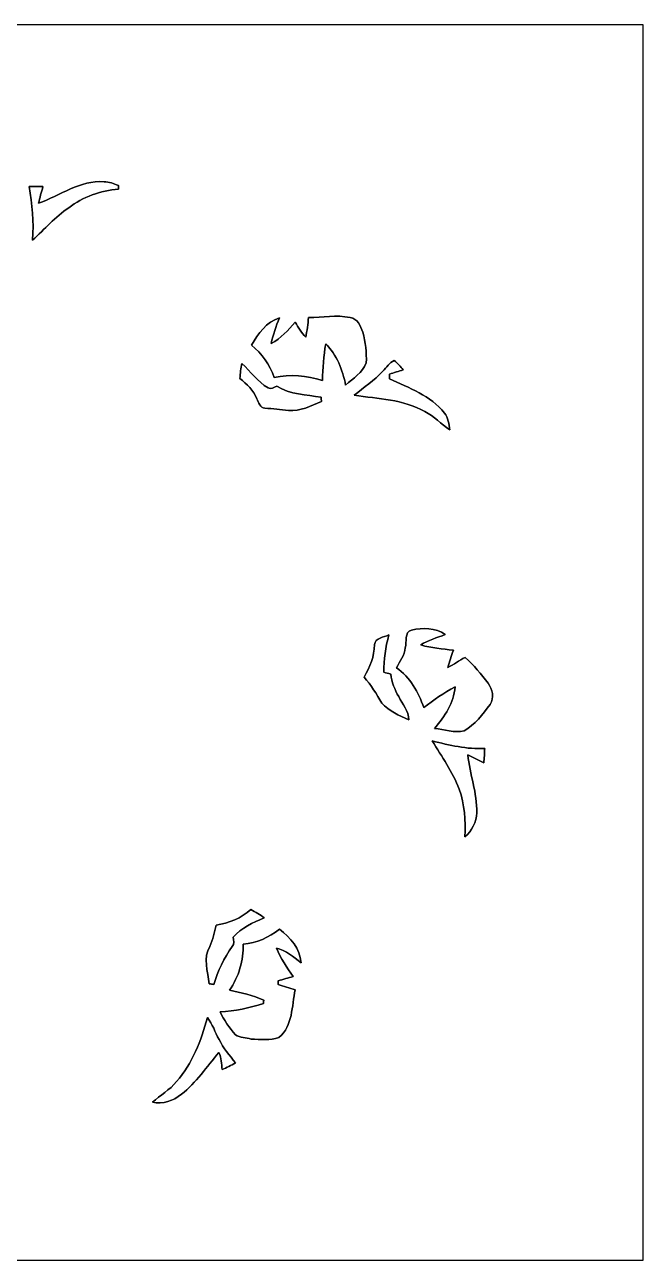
# Model space of a CAD drawing. Header units: centimetres. Extents: x -16.8 to 16.8, y -16.7 to 16.7.
# Drawn here: x 0.1 to 16.77, y -16.67 to 16.67 of the extents above; entities that cross this region are included whole.
import ezdxf

# ---------------------------------------------------------------- set-up
doc = ezdxf.new("R2010")
doc.units = ezdxf.units.CM
doc.header["$MEASUREMENT"] = 0
doc.layers.add('Layer 1', color=7, linetype='Continuous')

msp = doc.modelspace()

# ---------------------------------------------------------------- linework, layer by layer
at = {"layer": 'Layer 1', "color": 7}
for points, knots in [([(-16.77458, 16.66875), (-16.77458, 16.66875), (16.77458, 16.66875), (16.77458, 16.66875), (16.77458, 16.66875), (16.77458, 16.66875), (16.77458, -16.66875), (16.77458, -16.66875), (16.77458, -16.66875), (16.77458, -16.66875), (-16.77458, -16.66875), (-16.77458, -16.66875), (-16.77458, -16.66875), (-16.77458, -16.66875), (-16.77458, 16.66875), (-16.77458, 16.66875), (-16.77458, 16.66875), (-16.77458, 16.66875), (-16.77458, 16.66875), (-16.77458, 16.66875)], [0, 0, 0, 0, 0.16666667, 0.16666667, 0.16666667, 0.16666667, 0.33333333, 0.33333333, 0.33333333, 0.33333333, 0.5, 0.5, 0.5, 0.5, 0.66666667, 0.66666667, 0.66666667, 0.66666667, 1, 1, 1, 1]), ([(0.47413, 11.84981), (1.05481, 12.06182), (1.59314, 12.47352), (2.24049, 12.43365), (2.24049, 12.43365), (2.37561, 12.43154), (2.50155, 12.3758), (2.62678, 12.33064), (2.62678, 12.33064), (2.62678, 12.30559), (2.62643, 12.25515), (2.62643, 12.2301), (2.62643, 12.2301), (2.14489, 12.19271), (1.67076, 12.02796), (1.28693, 11.73233), (1.28693, 11.73233), (0.9211, 11.48927), (0.64311, 11.14566), (0.31538, 10.85885), (0.31538, 10.85885), (0.34537, 11.34392), (0.30798, 11.82582), (0.22296, 12.30383), (0.22296, 12.30383), (0.34502, 12.30736), (0.46919, 12.30665), (0.59161, 12.30066), (0.59161, 12.30066), (0.5528, 12.15002), (0.50659, 12.00185), (0.47413, 11.84981)], [0, 0, 0, 0, 0.11111111, 0.11111111, 0.11111111, 0.11111111, 0.22222222, 0.22222222, 0.22222222, 0.22222222, 0.33333333, 0.33333333, 0.33333333, 0.33333333, 0.44444444, 0.44444444, 0.44444444, 0.44444444, 0.55555556, 0.55555556, 0.55555556, 0.55555556, 0.66666667, 0.66666667, 0.66666667, 0.66666667, 0.77777778, 0.77777778, 0.77777778, 0.77777778, 1, 1, 1, 1]), ([(7.75441, 8.77041), (8.12624, 8.76406), (8.50582, 8.85225), (8.87271, 8.76512), (8.87271, 8.76512), (9.07732, 8.74712), (9.15317, 8.53616), (9.21738, 8.37389), (9.21738, 8.37389), (9.28229, 8.10331), (9.32109, 7.82285), (9.30875, 7.54415), (9.30875, 7.54415), (9.20609, 7.28451), (8.95279, 7.12294), (8.75101, 6.94478), (8.75101, 6.94478), (8.67234, 7.35259), (8.51535, 7.76076), (8.21408, 8.05709), (8.21408, 8.05709), (8.16081, 7.73077), (8.13823, 7.40093), (8.12412, 7.07072), (8.12412, 7.07072), (7.70608, 7.20654), (7.25699, 7.24535), (6.82625, 7.14728), (6.82625, 7.14728), (6.71089, 7.493), (6.49323, 7.79321), (6.21418, 8.02605), (6.21418, 8.02605), (6.39657, 8.32485), (6.60964, 8.65434), (6.96666, 8.75771), (6.96666, 8.75771), (6.87423, 8.53405), (6.79556, 8.30474), (6.74723, 8.06732), (6.74723, 8.06732), (7.00123, 8.20984), (7.2069, 8.41975), (7.39281, 8.64094), (7.39281, 8.64094), (7.4803, 8.50018), (7.56109, 8.35201), (7.68032, 8.23419), (7.68032, 8.23419), (7.7089, 8.41269), (7.73359, 8.5912), (7.75441, 8.77041)], [0, 0, 0, 0, 0.07142857, 0.07142857, 0.07142857, 0.07142857, 0.14285714, 0.14285714, 0.14285714, 0.14285714, 0.21428571, 0.21428571, 0.21428571, 0.21428571, 0.28571429, 0.28571429, 0.28571429, 0.28571429, 0.35714286, 0.35714286, 0.35714286, 0.35714286, 0.42857143, 0.42857143, 0.42857143, 0.42857143, 0.5, 0.5, 0.5, 0.5, 0.57142857, 0.57142857, 0.57142857, 0.57142857, 0.64285714, 0.64285714, 0.64285714, 0.64285714, 0.71428571, 0.71428571, 0.71428571, 0.71428571, 0.78571429, 0.78571429, 0.78571429, 0.78571429, 0.85714286, 0.85714286, 0.85714286, 0.85714286, 1, 1, 1, 1]), ([(5.95312, 7.53075), (6.19196, 7.31449), (6.37611, 7.03615), (6.65974, 6.87141), (6.65974, 6.87141), (6.7377, 6.81955), (6.82131, 6.89539), (6.89681, 6.91656), (6.89681, 6.91656), (7.25664, 6.69184), (7.68738, 6.68373), (8.09378, 6.61952), (8.09378, 6.61952), (8.09519, 6.58989), (8.09837, 6.53027), (8.09978, 6.50064), (8.09978, 6.50064), (7.81332, 6.39621), (7.52898, 6.21912), (7.21254, 6.26357), (7.21254, 6.26357), (7.00017, 6.29003), (6.78744, 6.30696), (6.57472, 6.32037), (6.57472, 6.32037), (6.44066, 6.32107), (6.41597, 6.48617), (6.35811, 6.57472), (6.35811, 6.57472), (6.27486, 6.80826), (6.08224, 6.96736), (5.90303, 7.12576), (5.90303, 7.12576), (5.91044, 7.26193), (5.92631, 7.39704), (5.95312, 7.53075)], [0, 0, 0, 0, 0.1, 0.1, 0.1, 0.1, 0.2, 0.2, 0.2, 0.2, 0.3, 0.3, 0.3, 0.3, 0.4, 0.4, 0.4, 0.4, 0.5, 0.5, 0.5, 0.5, 0.6, 0.6, 0.6, 0.6, 0.7, 0.7, 0.7, 0.7, 0.8, 0.8, 0.8, 0.8, 1, 1, 1, 1]), ([(9.75289, 7.32014), (9.85273, 7.41856), (9.93069, 7.54874), (10.06087, 7.61189), (10.06087, 7.61189), (10.14836, 7.53357), (10.22879, 7.44643), (10.3064, 7.35718), (10.3064, 7.35718), (10.18258, 7.31626), (10.05769, 7.28098), (9.93352, 7.24359), (9.93352, 7.24359), (9.93246, 7.19914), (9.9314, 7.15469), (9.93105, 7.11024), (9.93105, 7.11024), (10.45916, 6.87141), (11.03947, 6.65762), (11.41377, 6.1916), (11.41377, 6.1916), (11.52102, 6.06601), (11.53619, 5.89315), (11.55665, 5.73687), (11.55665, 5.73687), (11.32417, 5.89068), (11.14072, 6.11046), (10.88496, 6.23111), (10.88496, 6.23111), (10.3057, 6.55884), (9.62836, 6.58036), (8.9849, 6.66891), (8.9849, 6.66891), (9.2396, 6.88728), (9.52923, 7.06649), (9.75289, 7.32014)], [0, 0, 0, 0, 0.1, 0.1, 0.1, 0.1, 0.2, 0.2, 0.2, 0.2, 0.3, 0.3, 0.3, 0.3, 0.4, 0.4, 0.4, 0.4, 0.5, 0.5, 0.5, 0.5, 0.6, 0.6, 0.6, 0.6, 0.7, 0.7, 0.7, 0.7, 0.8, 0.8, 0.8, 0.8, 1, 1, 1, 1]), ([(10.53147, 0.33443), (10.82922, 0.40499), (11.17882, 0.40428), (11.43529, 0.21414), (11.43529, 0.21414), (11.21304, 0.12947), (10.97915, 0.06421), (10.77807, -0.06562), (10.77807, -0.06562), (11.06382, -0.15099), (11.36121, -0.17286), (11.65578, -0.2092), (11.65578, -0.2092), (11.60357, -0.3623), (11.55241, -0.51611), (11.51043, -0.67239), (11.51043, -0.67239), (11.67236, -0.59549), (11.80924, -0.47343), (11.97504, -0.40499), (11.97504, -0.40499), (12.20576, -0.61031), (12.40331, -0.85372), (12.58993, -1.09996), (12.58993, -1.09996), (12.71305, -1.25765), (12.76103, -1.49895), (12.64391, -1.67252), (12.64391, -1.67252), (12.44812, -1.93957), (12.23363, -2.21474), (11.94541, -2.38619), (11.94541, -2.38619), (11.68329, -2.44616), (11.4106, -2.34456), (11.14884, -2.31704), (11.14884, -2.31704), (11.42047, -1.99602), (11.66954, -1.63336), (11.70129, -1.20015), (11.70129, -1.20015), (11.39896, -1.35255), (11.12837, -1.55681), (10.85709, -1.75683), (10.85709, -1.75683), (10.71174, -1.3395), (10.49196, -0.93627), (10.11943, -0.6798), (10.11943, -0.6798), (10.21856, -0.51153), (10.33921, -0.34325), (10.35932, -0.14288), (10.35932, -0.14288), (10.40977, 0.00811), (10.31946, 0.28646), (10.53147, 0.33443)], [0, 0, 0, 0, 0.06666667, 0.06666667, 0.06666667, 0.06666667, 0.13333333, 0.13333333, 0.13333333, 0.13333333, 0.2, 0.2, 0.2, 0.2, 0.26666667, 0.26666667, 0.26666667, 0.26666667, 0.33333333, 0.33333333, 0.33333333, 0.33333333, 0.4, 0.4, 0.4, 0.4, 0.46666667, 0.46666667, 0.46666667, 0.46666667, 0.53333333, 0.53333333, 0.53333333, 0.53333333, 0.6, 0.6, 0.6, 0.6, 0.66666667, 0.66666667, 0.66666667, 0.66666667, 0.73333333, 0.73333333, 0.73333333, 0.73333333, 0.8, 0.8, 0.8, 0.8, 0.86666667, 0.86666667, 0.86666667, 0.86666667, 1, 1, 1, 1]), ([(9.52712, -0.05821), (9.54899, 0.12488), (9.78253, 0.13688), (9.9187, 0.20426), (9.9187, 0.20426), (9.82345, -0.12312), (9.78217, -0.46214), (9.77865, -0.80328), (9.77865, -0.80328), (9.84109, -0.82021), (9.90424, -0.83608), (9.96738, -0.85055), (9.96738, -0.85055), (9.99314, -1.06786), (10.07463, -1.27212), (10.18222, -1.46121), (10.18222, -1.46121), (10.281, -1.66546), (10.46127, -1.84785), (10.4521, -2.0895), (10.4521, -2.0895), (10.19528, -1.96885), (9.92434, -1.84468), (9.72467, -1.63936), (9.72467, -1.63936), (9.59273, -1.38677), (9.43292, -1.15182), (9.2516, -0.93204), (9.2516, -0.93204), (9.40894, -0.66428), (9.52782, -0.37571), (9.52712, -0.05821)], [0, 0, 0, 0, 0.11111111, 0.11111111, 0.11111111, 0.11111111, 0.22222222, 0.22222222, 0.22222222, 0.22222222, 0.33333333, 0.33333333, 0.33333333, 0.33333333, 0.44444444, 0.44444444, 0.44444444, 0.44444444, 0.55555556, 0.55555556, 0.55555556, 0.55555556, 0.66666667, 0.66666667, 0.66666667, 0.66666667, 0.77777778, 0.77777778, 0.77777778, 0.77777778, 1, 1, 1, 1]), ([(11.08816, -2.65642), (11.54994, -2.77248), (12.01949, -2.88325), (12.49962, -2.86068), (12.49962, -2.86068), (12.49433, -2.98979), (12.49045, -3.12138), (12.47493, -3.25049), (12.47493, -3.25049), (12.32747, -3.18206), (12.18918, -3.09633), (12.04277, -3.02754), (12.04277, -3.02754), (12.09781, -3.55353), (12.30277, -4.05906), (12.28513, -4.59317), (12.28513, -4.59317), (12.27384, -4.84152), (12.15919, -5.08423), (11.96552, -5.24087), (11.96552, -5.24087), (11.98104, -4.80836), (11.96657, -4.36774), (11.81065, -3.95781), (11.81065, -3.95781), (11.63814, -3.48862), (11.34322, -3.08116), (11.08816, -2.65642)], [0, 0, 0, 0, 0.125, 0.125, 0.125, 0.125, 0.25, 0.25, 0.25, 0.25, 0.375, 0.375, 0.375, 0.375, 0.5, 0.5, 0.5, 0.5, 0.625, 0.625, 0.625, 0.625, 0.75, 0.75, 0.75, 0.75, 1, 1, 1, 1]), ([(5.26309, -7.62423), (5.60811, -7.57308), (5.93584, -7.43514), (6.19795, -7.20302), (6.19795, -7.20302), (6.32037, -7.27428), (6.45054, -7.33778), (6.55779, -7.43303), (6.55779, -7.43303), (6.24769, -7.54944), (5.9496, -7.70678), (5.721, -7.95055), (5.721, -7.95055), (5.72699, -8.03451), (5.76227, -8.13117), (5.69277, -8.20103), (5.69277, -8.20103), (5.46806, -8.51217), (5.31707, -8.86354), (5.19642, -9.22584), (5.19642, -9.22584), (5.15585, -9.2202), (5.11492, -9.21491), (5.07471, -9.20997), (5.07471, -9.20997), (5.0359, -8.87871), (4.90784, -8.50759), (5.08988, -8.1982), (5.08988, -8.1982), (5.17666, -8.01687), (5.21123, -7.81685), (5.26309, -7.62423)], [0, 0, 0, 0, 0.11111111, 0.11111111, 0.11111111, 0.11111111, 0.22222222, 0.22222222, 0.22222222, 0.22222222, 0.33333333, 0.33333333, 0.33333333, 0.33333333, 0.44444444, 0.44444444, 0.44444444, 0.44444444, 0.55555556, 0.55555556, 0.55555556, 0.55555556, 0.66666667, 0.66666667, 0.66666667, 0.66666667, 0.77777778, 0.77777778, 0.77777778, 0.77777778, 1, 1, 1, 1]), ([(5.98981, -8.13647), (6.35494, -8.11812), (6.68514, -7.95091), (6.97159, -7.73501), (6.97159, -7.73501), (7.25911, -7.95443), (7.52898, -8.26206), (7.5498, -8.63953), (7.5498, -8.63953), (7.34519, -8.48431), (7.14234, -8.30298), (6.88552, -8.24512), (6.88552, -8.24512), (7.00334, -8.51853), (7.16527, -8.76935), (7.33813, -9.01065), (7.33813, -9.01065), (7.20407, -9.05087), (7.06896, -9.08756), (6.93561, -9.12671), (6.93561, -9.12671), (6.9342, -9.15247), (6.93173, -9.20397), (6.93032, -9.22972), (6.93032, -9.22972), (7.08342, -9.28123), (7.23794, -9.32498), (7.39352, -9.36872), (7.39352, -9.36872), (7.29791, -9.80546), (7.33143, -10.34803), (6.95466, -10.65742), (6.95466, -10.65742), (6.71689, -10.74138), (6.44984, -10.71069), (6.20148, -10.69834), (6.20148, -10.69834), (6.06143, -10.66976), (5.9055, -10.66553), (5.78309, -10.58333), (5.78309, -10.58333), (5.62081, -10.39424), (5.47052, -10.19104), (5.36681, -9.96421), (5.36681, -9.96421), (5.76968, -9.95574), (6.15668, -9.85555), (6.53979, -9.74266), (6.53979, -9.74266), (6.54085, -9.71903), (6.54297, -9.6714), (6.54403, -9.64777), (6.54403, -9.64777), (6.24452, -9.531), (5.9376, -9.43645), (5.62046, -9.38248), (5.62046, -9.38248), (5.87587, -9.01912), (5.99757, -8.5792), (5.98981, -8.13647)], [0, 0, 0, 0, 0.0625, 0.0625, 0.0625, 0.0625, 0.125, 0.125, 0.125, 0.125, 0.1875, 0.1875, 0.1875, 0.1875, 0.25, 0.25, 0.25, 0.25, 0.3125, 0.3125, 0.3125, 0.3125, 0.375, 0.375, 0.375, 0.375, 0.4375, 0.4375, 0.4375, 0.4375, 0.5, 0.5, 0.5, 0.5, 0.5625, 0.5625, 0.5625, 0.5625, 0.625, 0.625, 0.625, 0.625, 0.6875, 0.6875, 0.6875, 0.6875, 0.75, 0.75, 0.75, 0.75, 0.8125, 0.8125, 0.8125, 0.8125, 0.875, 0.875, 0.875, 0.875, 1, 1, 1, 1]), ([(5.02497, -10.11837), (5.16643, -10.29441), (5.23205, -10.51454), (5.34035, -10.70998), (5.34035, -10.70998), (5.44901, -10.94599), (5.62892, -11.13578), (5.78026, -11.34392), (5.78026, -11.34392), (5.66244, -11.40777), (5.54214, -11.46739), (5.42078, -11.52349), (5.42078, -11.52349), (5.41126, -11.36756), (5.40244, -11.20916), (5.33717, -11.06487), (5.33717, -11.06487), (5.00556, -11.44446), (4.72369, -11.87662), (4.32364, -12.19024), (4.32364, -12.19024), (4.11127, -12.37262), (3.82023, -12.45658), (3.54506, -12.40684), (3.54506, -12.40684), (3.75391, -12.21246), (4.01144, -12.07206), (4.19382, -11.84839), (4.19382, -11.84839), (4.62104, -11.36015), (4.85846, -10.7375), (5.02497, -10.11837)], [0, 0, 0, 0, 0.11111111, 0.11111111, 0.11111111, 0.11111111, 0.22222222, 0.22222222, 0.22222222, 0.22222222, 0.33333333, 0.33333333, 0.33333333, 0.33333333, 0.44444444, 0.44444444, 0.44444444, 0.44444444, 0.55555556, 0.55555556, 0.55555556, 0.55555556, 0.66666667, 0.66666667, 0.66666667, 0.66666667, 0.77777778, 0.77777778, 0.77777778, 0.77777778, 1, 1, 1, 1])]:
    msp.add_open_spline(points, degree=3, knots=knots, dxfattribs=at)
at = {"layer": 'Layer 1', "color": 8}
for points, knots in [([(0.47413, 11.84981), (0.50659, 12.00185), (0.5528, 12.15002), (0.59161, 12.30066), (0.59161, 12.30066), (0.46919, 12.30665), (0.34502, 12.30736), (0.22296, 12.30383), (0.22296, 12.30383), (0.30798, 11.82582), (0.34537, 11.34392), (0.31538, 10.85885), (0.31538, 10.85885), (0.64311, 11.14566), (0.9211, 11.48927), (1.28693, 11.73233), (1.28693, 11.73233), (1.67076, 12.02796), (2.14489, 12.19271), (2.62643, 12.2301), (2.62643, 12.2301), (2.62643, 12.25515), (2.62678, 12.30559), (2.62678, 12.33064), (2.62678, 12.33064), (2.50155, 12.3758), (2.37561, 12.43154), (2.24049, 12.43365), (2.24049, 12.43365), (1.59314, 12.47352), (1.05481, 12.06182), (0.47413, 11.84981), (0.47413, 11.84981), (0.47413, 11.84981), (0.47413, 11.84981), (0.47413, 11.84981)], [0, 0, 0, 0, 0.1, 0.1, 0.1, 0.1, 0.2, 0.2, 0.2, 0.2, 0.3, 0.3, 0.3, 0.3, 0.4, 0.4, 0.4, 0.4, 0.5, 0.5, 0.5, 0.5, 0.6, 0.6, 0.6, 0.6, 0.7, 0.7, 0.7, 0.7, 0.8, 0.8, 0.8, 0.8, 1, 1, 1, 1]), ([(7.75441, 8.77041), (7.73359, 8.5912), (7.7089, 8.41269), (7.68032, 8.23419), (7.68032, 8.23419), (7.56109, 8.35201), (7.4803, 8.50018), (7.39281, 8.64094), (7.39281, 8.64094), (7.2069, 8.41975), (7.00123, 8.20984), (6.74723, 8.06732), (6.74723, 8.06732), (6.79556, 8.30474), (6.87423, 8.53405), (6.96666, 8.75771), (6.96666, 8.75771), (6.60964, 8.65434), (6.39657, 8.32485), (6.21418, 8.02605), (6.21418, 8.02605), (6.49323, 7.79321), (6.71089, 7.493), (6.82625, 7.14728), (6.82625, 7.14728), (7.25699, 7.24535), (7.70608, 7.20654), (8.12412, 7.07072), (8.12412, 7.07072), (8.13823, 7.40093), (8.16081, 7.73077), (8.21408, 8.05709), (8.21408, 8.05709), (8.51535, 7.76076), (8.67234, 7.35259), (8.75101, 6.94478), (8.75101, 6.94478), (8.95279, 7.12294), (9.20609, 7.28451), (9.30875, 7.54415), (9.30875, 7.54415), (9.32109, 7.82285), (9.28229, 8.10331), (9.21738, 8.37389), (9.21738, 8.37389), (9.15317, 8.53616), (9.07732, 8.74712), (8.87271, 8.76512), (8.87271, 8.76512), (8.50582, 8.85225), (8.12624, 8.76406), (7.75441, 8.77041), (7.75441, 8.77041), (7.75441, 8.77041), (7.75441, 8.77041), (7.75441, 8.77041)], [0, 0, 0, 0, 0.06666667, 0.06666667, 0.06666667, 0.06666667, 0.13333333, 0.13333333, 0.13333333, 0.13333333, 0.2, 0.2, 0.2, 0.2, 0.26666667, 0.26666667, 0.26666667, 0.26666667, 0.33333333, 0.33333333, 0.33333333, 0.33333333, 0.4, 0.4, 0.4, 0.4, 0.46666667, 0.46666667, 0.46666667, 0.46666667, 0.53333333, 0.53333333, 0.53333333, 0.53333333, 0.6, 0.6, 0.6, 0.6, 0.66666667, 0.66666667, 0.66666667, 0.66666667, 0.73333333, 0.73333333, 0.73333333, 0.73333333, 0.8, 0.8, 0.8, 0.8, 0.86666667, 0.86666667, 0.86666667, 0.86666667, 1, 1, 1, 1]), ([(5.95312, 7.53075), (5.92631, 7.39704), (5.91044, 7.26193), (5.90303, 7.12576), (5.90303, 7.12576), (6.08224, 6.96736), (6.27486, 6.80826), (6.35811, 6.57472), (6.35811, 6.57472), (6.41597, 6.48617), (6.44066, 6.32107), (6.57472, 6.32037), (6.57472, 6.32037), (6.78744, 6.30696), (7.00017, 6.29003), (7.21254, 6.26357), (7.21254, 6.26357), (7.52898, 6.21912), (7.81332, 6.39621), (8.09978, 6.50064), (8.09978, 6.50064), (8.09837, 6.53027), (8.09519, 6.58989), (8.09378, 6.61952), (8.09378, 6.61952), (7.68738, 6.68373), (7.25664, 6.69184), (6.89681, 6.91656), (6.89681, 6.91656), (6.82131, 6.89539), (6.7377, 6.81955), (6.65974, 6.87141), (6.65974, 6.87141), (6.37611, 7.03615), (6.19196, 7.31449), (5.95312, 7.53075), (5.95312, 7.53075), (5.95312, 7.53075), (5.95312, 7.53075), (5.95312, 7.53075)], [0, 0, 0, 0, 0.09090909, 0.09090909, 0.09090909, 0.09090909, 0.18181818, 0.18181818, 0.18181818, 0.18181818, 0.27272727, 0.27272727, 0.27272727, 0.27272727, 0.36363636, 0.36363636, 0.36363636, 0.36363636, 0.45454545, 0.45454545, 0.45454545, 0.45454545, 0.54545455, 0.54545455, 0.54545455, 0.54545455, 0.63636364, 0.63636364, 0.63636364, 0.63636364, 0.72727273, 0.72727273, 0.72727273, 0.72727273, 0.81818182, 0.81818182, 0.81818182, 0.81818182, 1, 1, 1, 1]), ([(9.75289, 7.32014), (9.52923, 7.06649), (9.2396, 6.88728), (8.9849, 6.66891), (8.9849, 6.66891), (9.62836, 6.58036), (10.3057, 6.55884), (10.88496, 6.23111), (10.88496, 6.23111), (11.14072, 6.11046), (11.32417, 5.89068), (11.55665, 5.73687), (11.55665, 5.73687), (11.53619, 5.89315), (11.52102, 6.06601), (11.41377, 6.1916), (11.41377, 6.1916), (11.03947, 6.65762), (10.45916, 6.87141), (9.93105, 7.11024), (9.93105, 7.11024), (9.9314, 7.15469), (9.93246, 7.19914), (9.93352, 7.24359), (9.93352, 7.24359), (10.05769, 7.28098), (10.18258, 7.31626), (10.3064, 7.35718), (10.3064, 7.35718), (10.22879, 7.44643), (10.14836, 7.53357), (10.06087, 7.61189), (10.06087, 7.61189), (9.93069, 7.54874), (9.85273, 7.41856), (9.75289, 7.32014), (9.75289, 7.32014), (9.75289, 7.32014), (9.75289, 7.32014), (9.75289, 7.32014)], [0, 0, 0, 0, 0.09090909, 0.09090909, 0.09090909, 0.09090909, 0.18181818, 0.18181818, 0.18181818, 0.18181818, 0.27272727, 0.27272727, 0.27272727, 0.27272727, 0.36363636, 0.36363636, 0.36363636, 0.36363636, 0.45454545, 0.45454545, 0.45454545, 0.45454545, 0.54545455, 0.54545455, 0.54545455, 0.54545455, 0.63636364, 0.63636364, 0.63636364, 0.63636364, 0.72727273, 0.72727273, 0.72727273, 0.72727273, 0.81818182, 0.81818182, 0.81818182, 0.81818182, 1, 1, 1, 1]), ([(10.53147, 0.33443), (10.31946, 0.28646), (10.40977, 0.00811), (10.35932, -0.14288), (10.35932, -0.14288), (10.33921, -0.34325), (10.21856, -0.51153), (10.11943, -0.6798), (10.11943, -0.6798), (10.49196, -0.93627), (10.71174, -1.3395), (10.85709, -1.75683), (10.85709, -1.75683), (11.12837, -1.55681), (11.39896, -1.35255), (11.70129, -1.20015), (11.70129, -1.20015), (11.66954, -1.63336), (11.42047, -1.99602), (11.14884, -2.31704), (11.14884, -2.31704), (11.4106, -2.34456), (11.68329, -2.44616), (11.94541, -2.38619), (11.94541, -2.38619), (12.23363, -2.21474), (12.44812, -1.93957), (12.64391, -1.67252), (12.64391, -1.67252), (12.76103, -1.49895), (12.71305, -1.25765), (12.58993, -1.09996), (12.58993, -1.09996), (12.40331, -0.85372), (12.20576, -0.61031), (11.97504, -0.40499), (11.97504, -0.40499), (11.80924, -0.47343), (11.67236, -0.59549), (11.51043, -0.67239), (11.51043, -0.67239), (11.55241, -0.51611), (11.60357, -0.3623), (11.65578, -0.2092), (11.65578, -0.2092), (11.36121, -0.17286), (11.06382, -0.15099), (10.77807, -0.06562), (10.77807, -0.06562), (10.97915, 0.06421), (11.21304, 0.12947), (11.43529, 0.21414), (11.43529, 0.21414), (11.17882, 0.40428), (10.82922, 0.40499), (10.53147, 0.33443), (10.53147, 0.33443), (10.53147, 0.33443), (10.53147, 0.33443), (10.53147, 0.33443)], [0, 0, 0, 0, 0.0625, 0.0625, 0.0625, 0.0625, 0.125, 0.125, 0.125, 0.125, 0.1875, 0.1875, 0.1875, 0.1875, 0.25, 0.25, 0.25, 0.25, 0.3125, 0.3125, 0.3125, 0.3125, 0.375, 0.375, 0.375, 0.375, 0.4375, 0.4375, 0.4375, 0.4375, 0.5, 0.5, 0.5, 0.5, 0.5625, 0.5625, 0.5625, 0.5625, 0.625, 0.625, 0.625, 0.625, 0.6875, 0.6875, 0.6875, 0.6875, 0.75, 0.75, 0.75, 0.75, 0.8125, 0.8125, 0.8125, 0.8125, 0.875, 0.875, 0.875, 0.875, 1, 1, 1, 1]), ([(9.52712, -0.05821), (9.52782, -0.37571), (9.40894, -0.66428), (9.2516, -0.93204), (9.2516, -0.93204), (9.43292, -1.15182), (9.59273, -1.38677), (9.72467, -1.63936), (9.72467, -1.63936), (9.92434, -1.84468), (10.19528, -1.96885), (10.4521, -2.0895), (10.4521, -2.0895), (10.46127, -1.84785), (10.281, -1.66546), (10.18222, -1.46121), (10.18222, -1.46121), (10.07463, -1.27212), (9.99314, -1.06786), (9.96738, -0.85055), (9.96738, -0.85055), (9.90424, -0.83608), (9.84109, -0.82021), (9.77865, -0.80328), (9.77865, -0.80328), (9.78217, -0.46214), (9.82345, -0.12312), (9.9187, 0.20426), (9.9187, 0.20426), (9.78253, 0.13688), (9.54899, 0.12488), (9.52712, -0.05821), (9.52712, -0.05821), (9.52712, -0.05821), (9.52712, -0.05821), (9.52712, -0.05821)], [0, 0, 0, 0, 0.1, 0.1, 0.1, 0.1, 0.2, 0.2, 0.2, 0.2, 0.3, 0.3, 0.3, 0.3, 0.4, 0.4, 0.4, 0.4, 0.5, 0.5, 0.5, 0.5, 0.6, 0.6, 0.6, 0.6, 0.7, 0.7, 0.7, 0.7, 0.8, 0.8, 0.8, 0.8, 1, 1, 1, 1]), ([(11.08816, -2.65642), (11.34322, -3.08116), (11.63814, -3.48862), (11.81065, -3.95781), (11.81065, -3.95781), (11.96657, -4.36774), (11.98104, -4.80836), (11.96552, -5.24087), (11.96552, -5.24087), (12.15919, -5.08423), (12.27384, -4.84152), (12.28513, -4.59317), (12.28513, -4.59317), (12.30277, -4.05906), (12.09781, -3.55353), (12.04277, -3.02754), (12.04277, -3.02754), (12.18918, -3.09633), (12.32747, -3.18206), (12.47493, -3.25049), (12.47493, -3.25049), (12.49045, -3.12138), (12.49433, -2.98979), (12.49962, -2.86068), (12.49962, -2.86068), (12.01949, -2.88325), (11.54994, -2.77248), (11.08816, -2.65642), (11.08816, -2.65642), (11.08816, -2.65642), (11.08816, -2.65642), (11.08816, -2.65642)], [0, 0, 0, 0, 0.11111111, 0.11111111, 0.11111111, 0.11111111, 0.22222222, 0.22222222, 0.22222222, 0.22222222, 0.33333333, 0.33333333, 0.33333333, 0.33333333, 0.44444444, 0.44444444, 0.44444444, 0.44444444, 0.55555556, 0.55555556, 0.55555556, 0.55555556, 0.66666667, 0.66666667, 0.66666667, 0.66666667, 0.77777778, 0.77777778, 0.77777778, 0.77777778, 1, 1, 1, 1]), ([(5.26309, -7.62423), (5.21123, -7.81685), (5.17666, -8.01687), (5.08988, -8.1982), (5.08988, -8.1982), (4.90784, -8.50759), (5.0359, -8.87871), (5.07471, -9.20997), (5.07471, -9.20997), (5.11492, -9.21491), (5.15585, -9.2202), (5.19642, -9.22584), (5.19642, -9.22584), (5.31707, -8.86354), (5.46806, -8.51217), (5.69277, -8.20103), (5.69277, -8.20103), (5.76227, -8.13117), (5.72699, -8.03451), (5.721, -7.95055), (5.721, -7.95055), (5.9496, -7.70678), (6.24769, -7.54944), (6.55779, -7.43303), (6.55779, -7.43303), (6.45054, -7.33778), (6.32037, -7.27428), (6.19795, -7.20302), (6.19795, -7.20302), (5.93584, -7.43514), (5.60811, -7.57308), (5.26309, -7.62423), (5.26309, -7.62423), (5.26309, -7.62423), (5.26309, -7.62423), (5.26309, -7.62423)], [0, 0, 0, 0, 0.1, 0.1, 0.1, 0.1, 0.2, 0.2, 0.2, 0.2, 0.3, 0.3, 0.3, 0.3, 0.4, 0.4, 0.4, 0.4, 0.5, 0.5, 0.5, 0.5, 0.6, 0.6, 0.6, 0.6, 0.7, 0.7, 0.7, 0.7, 0.8, 0.8, 0.8, 0.8, 1, 1, 1, 1]), ([(5.98981, -8.13647), (5.99757, -8.5792), (5.87587, -9.01912), (5.62046, -9.38248), (5.62046, -9.38248), (5.9376, -9.43645), (6.24452, -9.531), (6.54403, -9.64777), (6.54403, -9.64777), (6.54297, -9.6714), (6.54085, -9.71903), (6.53979, -9.74266), (6.53979, -9.74266), (6.15668, -9.85555), (5.76968, -9.95574), (5.36681, -9.96421), (5.36681, -9.96421), (5.47052, -10.19104), (5.62081, -10.39424), (5.78309, -10.58333), (5.78309, -10.58333), (5.9055, -10.66553), (6.06143, -10.66976), (6.20148, -10.69834), (6.20148, -10.69834), (6.44984, -10.71069), (6.71689, -10.74138), (6.95466, -10.65742), (6.95466, -10.65742), (7.33143, -10.34803), (7.29791, -9.80546), (7.39352, -9.36872), (7.39352, -9.36872), (7.23794, -9.32498), (7.08342, -9.28123), (6.93032, -9.22972), (6.93032, -9.22972), (6.93173, -9.20397), (6.9342, -9.15247), (6.93561, -9.12671), (6.93561, -9.12671), (7.06896, -9.08756), (7.20407, -9.05087), (7.33813, -9.01065), (7.33813, -9.01065), (7.16527, -8.76935), (7.00334, -8.51853), (6.88552, -8.24512), (6.88552, -8.24512), (7.14234, -8.30298), (7.34519, -8.48431), (7.5498, -8.63953), (7.5498, -8.63953), (7.52898, -8.26206), (7.25911, -7.95443), (6.97159, -7.73501), (6.97159, -7.73501), (6.68514, -7.95091), (6.35494, -8.11812), (5.98981, -8.13647), (5.98981, -8.13647), (5.98981, -8.13647), (5.98981, -8.13647), (5.98981, -8.13647)], [0, 0, 0, 0, 0.05882353, 0.05882353, 0.05882353, 0.05882353, 0.11764706, 0.11764706, 0.11764706, 0.11764706, 0.17647059, 0.17647059, 0.17647059, 0.17647059, 0.23529412, 0.23529412, 0.23529412, 0.23529412, 0.29411765, 0.29411765, 0.29411765, 0.29411765, 0.35294118, 0.35294118, 0.35294118, 0.35294118, 0.41176471, 0.41176471, 0.41176471, 0.41176471, 0.47058824, 0.47058824, 0.47058824, 0.47058824, 0.52941176, 0.52941176, 0.52941176, 0.52941176, 0.58823529, 0.58823529, 0.58823529, 0.58823529, 0.64705882, 0.64705882, 0.64705882, 0.64705882, 0.70588235, 0.70588235, 0.70588235, 0.70588235, 0.76470588, 0.76470588, 0.76470588, 0.76470588, 0.82352941, 0.82352941, 0.82352941, 0.82352941, 0.88235294, 0.88235294, 0.88235294, 0.88235294, 1, 1, 1, 1]), ([(5.02497, -10.11837), (4.85846, -10.7375), (4.62104, -11.36015), (4.19382, -11.84839), (4.19382, -11.84839), (4.01144, -12.07206), (3.75391, -12.21246), (3.54506, -12.40684), (3.54506, -12.40684), (3.82023, -12.45658), (4.11127, -12.37262), (4.32364, -12.19024), (4.32364, -12.19024), (4.72369, -11.87662), (5.00556, -11.44446), (5.33717, -11.06487), (5.33717, -11.06487), (5.40244, -11.20916), (5.41126, -11.36756), (5.42078, -11.52349), (5.42078, -11.52349), (5.54214, -11.46739), (5.66244, -11.40777), (5.78026, -11.34392), (5.78026, -11.34392), (5.62892, -11.13578), (5.44901, -10.94599), (5.34035, -10.70998), (5.34035, -10.70998), (5.23205, -10.51454), (5.16643, -10.29441), (5.02497, -10.11837)], [0, 0, 0, 0, 0.11111111, 0.11111111, 0.11111111, 0.11111111, 0.22222222, 0.22222222, 0.22222222, 0.22222222, 0.33333333, 0.33333333, 0.33333333, 0.33333333, 0.44444444, 0.44444444, 0.44444444, 0.44444444, 0.55555556, 0.55555556, 0.55555556, 0.55555556, 0.66666667, 0.66666667, 0.66666667, 0.66666667, 0.77777778, 0.77777778, 0.77777778, 0.77777778, 1, 1, 1, 1])]:
    msp.add_open_spline(points, degree=3, knots=knots, dxfattribs=at)

doc.saveas('drawing.dxf')
